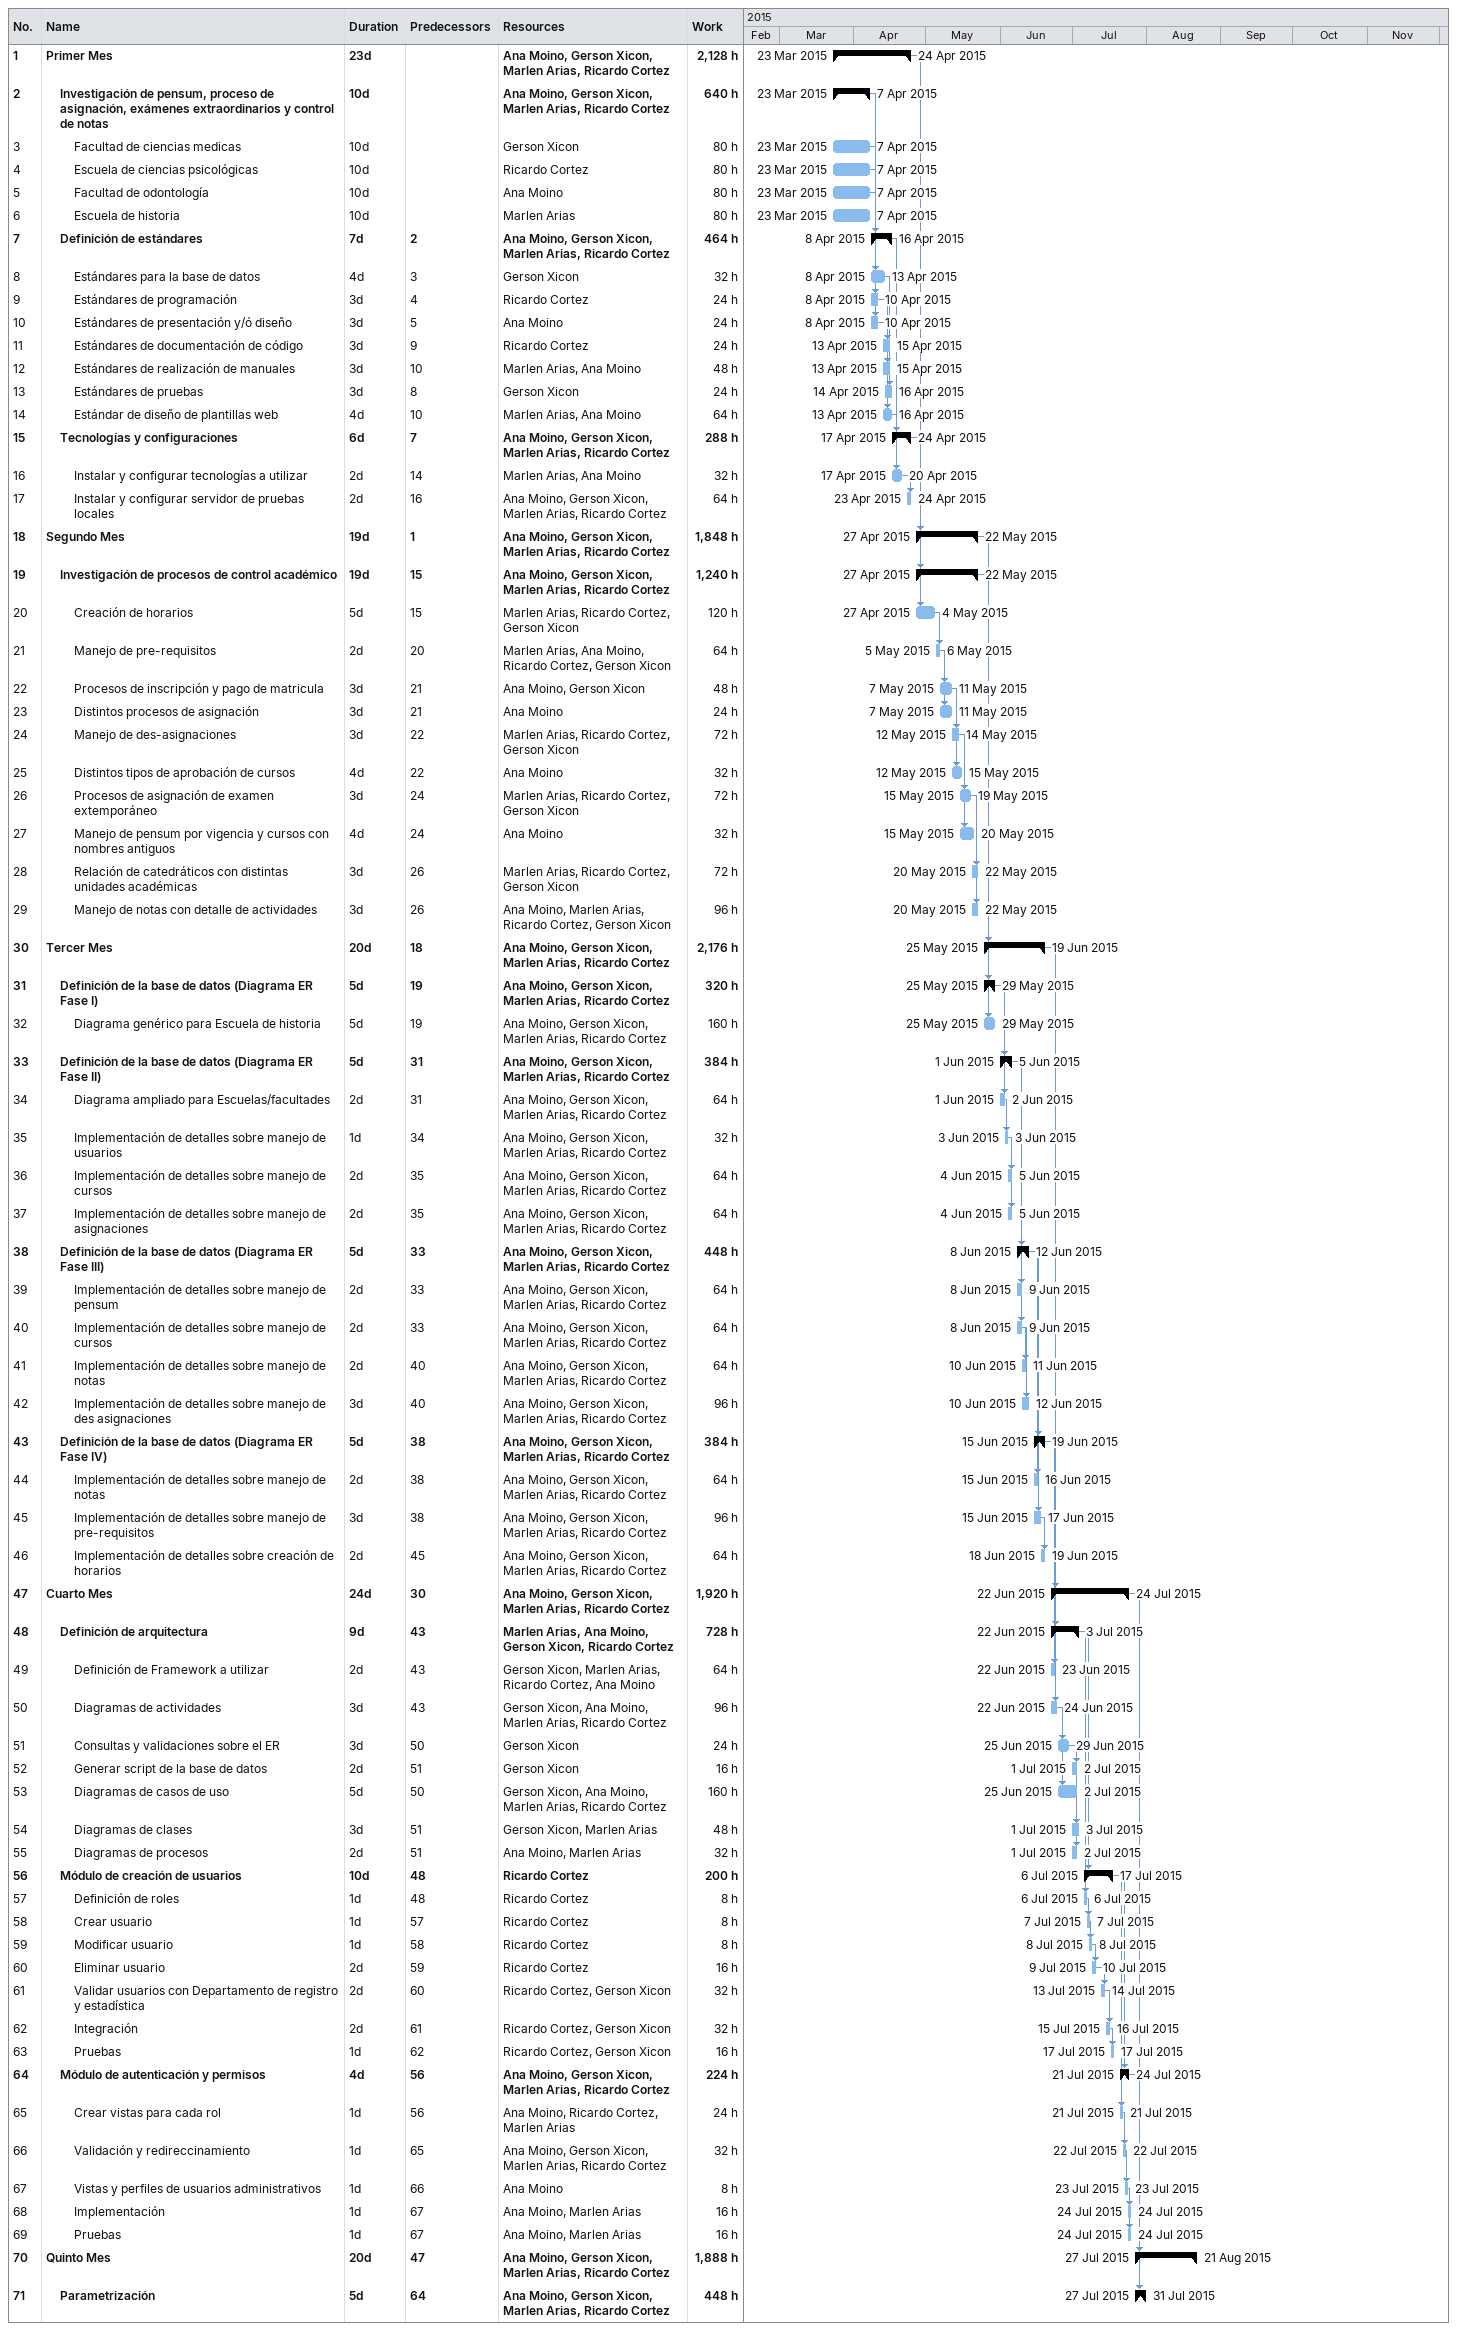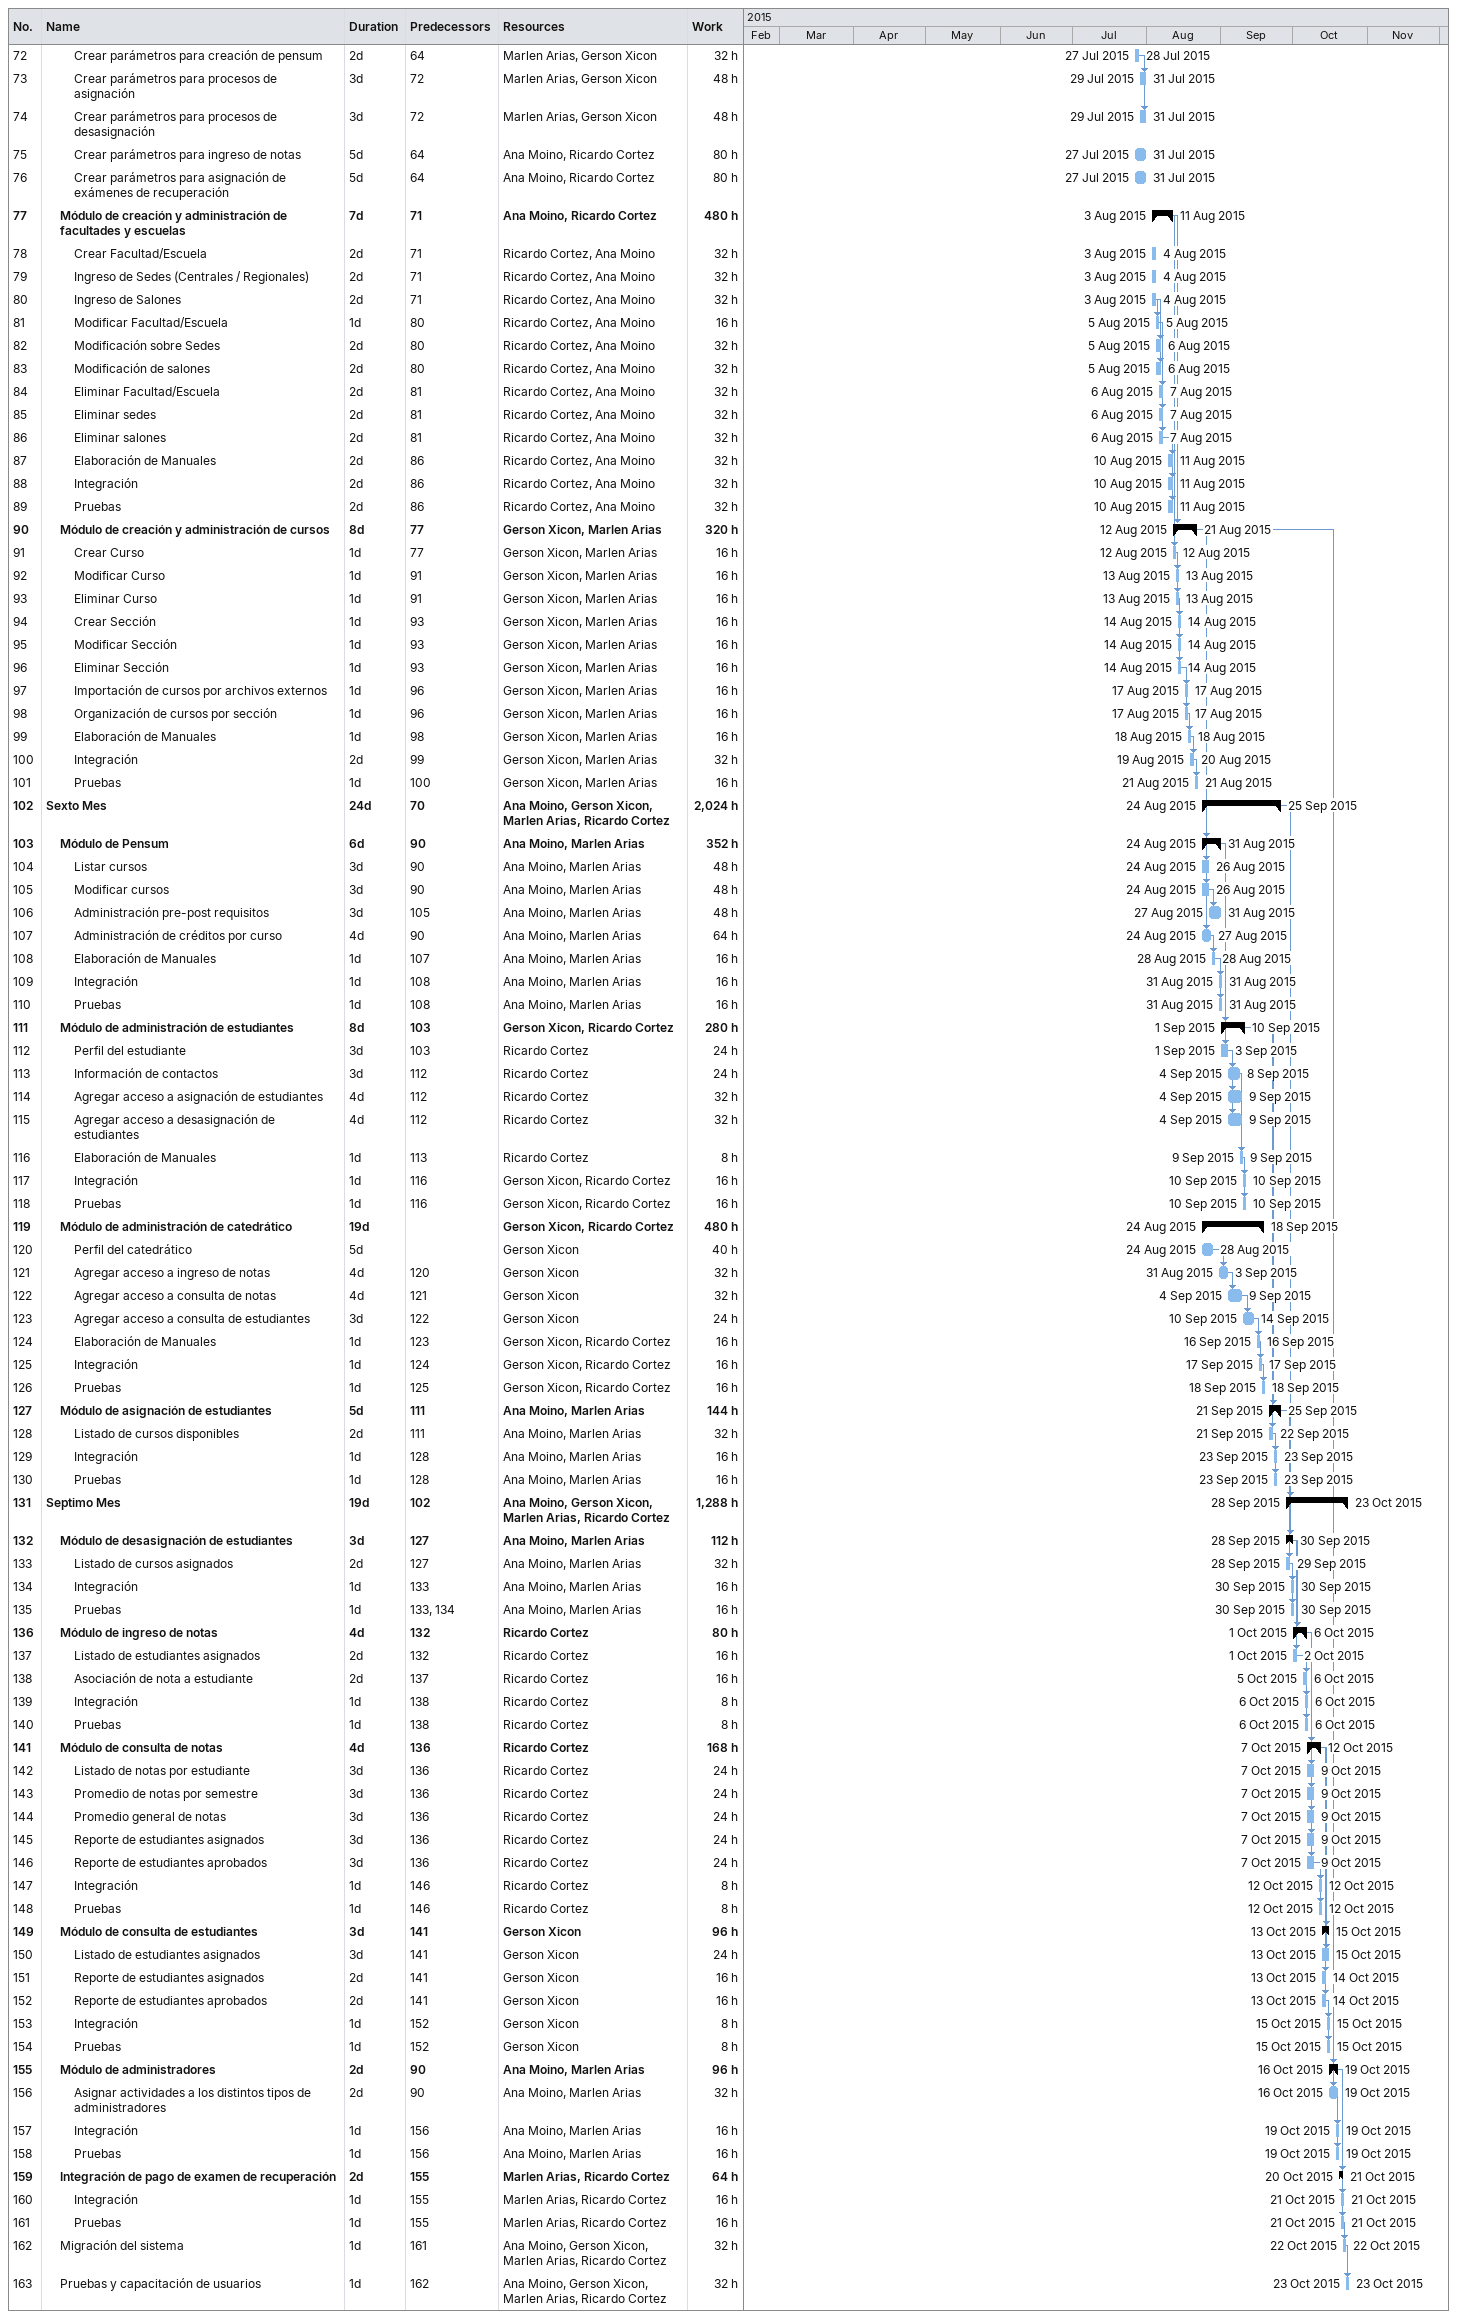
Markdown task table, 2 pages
| ID | Level | Task | Duration | Start | Finish | Predecessors | Resources | Work (h) |
|---|---|---|---|---|---|---|---|---|
| 1 | 1 | **Primer Mes** | 23d | 2015-03-23 | 2015-04-24 |  | Ana Moino, Gerson Xicon, Marlen Arias, Ricardo Cortez | 2128 |
| 2 | 2 | **Investigación de pensum, proceso de asignación, exámenes extraordinarios y control de notas** | 10d | 2015-03-23 | 2015-04-07 |  | Ana Moino, Gerson Xicon, Marlen Arias, Ricardo Cortez | 640 |
| 3 | 3 | Facultad de ciencias medicas | 10d | 2015-03-23 | 2015-04-07 |  | Gerson Xicon | 80 |
| 4 | 3 | Escuela de ciencias psicológicas | 10d | 2015-03-23 | 2015-04-07 |  | Ricardo Cortez | 80 |
| 5 | 3 | Facultad de odontología | 10d | 2015-03-23 | 2015-04-07 |  | Ana Moino | 80 |
| 6 | 3 | Escuela de historia | 10d | 2015-03-23 | 2015-04-07 |  | Marlen Arias | 80 |
| 7 | 2 | **Definición de estándares** | 7d | 2015-04-08 | 2015-04-16 | 2 | Ana Moino, Gerson Xicon, Marlen Arias, Ricardo Cortez | 464 |
| 8 | 3 | Estándares para la base de datos | 4d | 2015-04-08 | 2015-04-13 | 3 | Gerson Xicon | 32 |
| 9 | 3 | Estándares de programación | 3d | 2015-04-08 | 2015-04-10 | 4 | Ricardo Cortez | 24 |
| 10 | 3 | Estándares de presentación y/ó diseño | 3d | 2015-04-08 | 2015-04-10 | 5 | Ana Moino | 24 |
| 11 | 3 | Estándares de documentación de código | 3d | 2015-04-13 | 2015-04-15 | 9 | Ricardo Cortez | 24 |
| 12 | 3 | Estándares de realización de manuales | 3d | 2015-04-13 | 2015-04-15 | 10 | Marlen Arias, Ana Moino | 48 |
| 13 | 3 | Estándares de pruebas | 3d | 2015-04-14 | 2015-04-16 | 8 | Gerson Xicon | 24 |
| 14 | 3 | Estándar de diseño de plantillas web | 4d | 2015-04-13 | 2015-04-16 | 10 | Marlen Arias, Ana Moino | 64 |
| 15 | 2 | **Tecnologías y configuraciones** | 6d | 2015-04-17 | 2015-04-24 | 7 | Ana Moino, Gerson Xicon, Marlen Arias, Ricardo Cortez | 288 |
| 16 | 3 | Instalar y configurar tecnologías a utilizar | 2d | 2015-04-17 | 2015-04-20 | 14 | Marlen Arias, Ana Moino | 32 |
| 17 | 3 | Instalar y configurar servidor de pruebas locales | 2d | 2015-04-23 | 2015-04-24 | 16 | Ana Moino, Gerson Xicon, Marlen Arias, Ricardo Cortez | 64 |
| 18 | 1 | **Segundo Mes** | 19d | 2015-04-27 | 2015-05-22 | 1 | Ana Moino, Gerson Xicon, Marlen Arias, Ricardo Cortez | 1848 |
| 19 | 2 | **Investigación de procesos de control académico** | 19d | 2015-04-27 | 2015-05-22 | 15 | Ana Moino, Gerson Xicon, Marlen Arias, Ricardo Cortez | 1240 |
| 20 | 3 | Creación de horarios | 5d | 2015-04-27 | 2015-05-04 | 15 | Marlen Arias, Ricardo Cortez, Gerson Xicon | 120 |
| 21 | 3 | Manejo de pre-requisitos | 2d | 2015-05-05 | 2015-05-06 | 20 | Marlen Arias, Ana Moino, Ricardo Cortez, Gerson Xicon | 64 |
| 22 | 3 | Procesos de inscripción y pago de matricula | 3d | 2015-05-07 | 2015-05-11 | 21 | Ana Moino, Gerson Xicon | 48 |
| 23 | 3 | Distintos procesos de asignación | 3d | 2015-05-07 | 2015-05-11 | 21 | Ana Moino | 24 |
| 24 | 3 | Manejo de des-asignaciones | 3d | 2015-05-12 | 2015-05-14 | 22 | Marlen Arias, Ricardo Cortez, Gerson Xicon | 72 |
| 25 | 3 | Distintos tipos de aprobación de cursos | 4d | 2015-05-12 | 2015-05-15 | 22 | Ana Moino | 32 |
| 26 | 3 | Procesos de asignación de examen extemporáneo | 3d | 2015-05-15 | 2015-05-19 | 24 | Marlen Arias, Ricardo Cortez, Gerson Xicon | 72 |
| 27 | 3 | Manejo de pensum por vigencia y cursos con nombres antiguos | 4d | 2015-05-15 | 2015-05-20 | 24 | Ana Moino | 32 |
| 28 | 3 | Relación de catedráticos con distintas unidades académicas | 3d | 2015-05-20 | 2015-05-22 | 26 | Marlen Arias, Ricardo Cortez, Gerson Xicon | 72 |
| 29 | 3 | Manejo de notas con detalle de actividades | 3d | 2015-05-20 | 2015-05-22 | 26 | Ana Moino, Marlen Arias, Ricardo Cortez, Gerson Xicon | 96 |
| 30 | 1 | **Tercer Mes** | 20d | 2015-05-25 | 2015-06-19 | 18 | Ana Moino, Gerson Xicon, Marlen Arias, Ricardo Cortez | 2176 |
| 31 | 2 | **Definición de la base de datos (Diagrama ER Fase I)** | 5d | 2015-05-25 | 2015-05-29 | 19 | Ana Moino, Gerson Xicon, Marlen Arias, Ricardo Cortez | 320 |
| 32 | 3 | Diagrama genérico para Escuela de historia | 5d | 2015-05-25 | 2015-05-29 | 19 | Ana Moino, Gerson Xicon, Marlen Arias, Ricardo Cortez | 160 |
| 33 | 2 | **Definición de la base de datos (Diagrama ER Fase II)** | 5d | 2015-06-01 | 2015-06-05 | 31 | Ana Moino, Gerson Xicon, Marlen Arias, Ricardo Cortez | 384 |
| 34 | 3 | Diagrama ampliado para Escuelas/facultades | 2d | 2015-06-01 | 2015-06-02 | 31 | Ana Moino, Gerson Xicon, Marlen Arias, Ricardo Cortez | 64 |
| 35 | 3 | Implementación de detalles sobre manejo de usuarios | 1d | 2015-06-03 | 2015-06-03 | 34 | Ana Moino, Gerson Xicon, Marlen Arias, Ricardo Cortez | 32 |
| 36 | 3 | Implementación de detalles sobre manejo de cursos | 2d | 2015-06-04 | 2015-06-05 | 35 | Ana Moino, Gerson Xicon, Marlen Arias, Ricardo Cortez | 64 |
| 37 | 3 | Implementación de detalles sobre manejo de asignaciones | 2d | 2015-06-04 | 2015-06-05 | 35 | Ana Moino, Gerson Xicon, Marlen Arias, Ricardo Cortez | 64 |
| 38 | 2 | **Definición de la base de datos (Diagrama ER Fase III)** | 5d | 2015-06-08 | 2015-06-12 | 33 | Ana Moino, Gerson Xicon, Marlen Arias, Ricardo Cortez | 448 |
| 39 | 3 | Implementación de detalles sobre manejo de pensum | 2d | 2015-06-08 | 2015-06-09 | 33 | Ana Moino, Gerson Xicon, Marlen Arias, Ricardo Cortez | 64 |
| 40 | 3 | Implementación de detalles sobre manejo de cursos | 2d | 2015-06-08 | 2015-06-09 | 33 | Ana Moino, Gerson Xicon, Marlen Arias, Ricardo Cortez | 64 |
| 41 | 3 | Implementación de detalles sobre manejo de notas | 2d | 2015-06-10 | 2015-06-11 | 40 | Ana Moino, Gerson Xicon, Marlen Arias, Ricardo Cortez | 64 |
| 42 | 3 | Implementación de detalles sobre manejo de des asignaciones | 3d | 2015-06-10 | 2015-06-12 | 40 | Ana Moino, Gerson Xicon, Marlen Arias, Ricardo Cortez | 96 |
| 43 | 2 | **Definición de la base de datos (Diagrama ER Fase IV)** | 5d | 2015-06-15 | 2015-06-19 | 38 | Ana Moino, Gerson Xicon, Marlen Arias, Ricardo Cortez | 384 |
| 44 | 3 | Implementación de detalles sobre manejo de notas | 2d | 2015-06-15 | 2015-06-16 | 38 | Ana Moino, Gerson Xicon, Marlen Arias, Ricardo Cortez | 64 |
| 45 | 3 | Implementación de detalles sobre manejo de pre-requisitos | 3d | 2015-06-15 | 2015-06-17 | 38 | Ana Moino, Gerson Xicon, Marlen Arias, Ricardo Cortez | 96 |
| 46 | 3 | Implementación de detalles sobre creación de horarios | 2d | 2015-06-18 | 2015-06-19 | 45 | Ana Moino, Gerson Xicon, Marlen Arias, Ricardo Cortez | 64 |
| 47 | 1 | **Cuarto Mes** | 24d | 2015-06-22 | 2015-07-24 | 30 | Ana Moino, Gerson Xicon, Marlen Arias, Ricardo Cortez | 1920 |
| 48 | 2 | **Definición de arquitectura** | 9d | 2015-06-22 | 2015-07-03 | 43 | Marlen Arias, Ana Moino, Gerson Xicon, Ricardo Cortez | 728 |
| 49 | 3 | Definición de Framework a utilizar | 2d | 2015-06-22 | 2015-06-23 | 43 | Gerson Xicon, Marlen Arias, Ricardo Cortez, Ana Moino | 64 |
| 50 | 3 | Diagramas de actividades | 3d | 2015-06-22 | 2015-06-24 | 43 | Gerson Xicon, Ana Moino, Marlen Arias, Ricardo Cortez | 96 |
| 51 | 3 | Consultas y validaciones sobre el ER | 3d | 2015-06-25 | 2015-06-29 | 50 | Gerson Xicon | 24 |
| 52 | 3 | Generar script de la base de datos | 2d | 2015-07-01 | 2015-07-02 | 51 | Gerson Xicon | 16 |
| 53 | 3 | Diagramas de casos de uso | 5d | 2015-06-25 | 2015-07-02 | 50 | Gerson Xicon, Ana Moino, Marlen Arias, Ricardo Cortez | 160 |
| 54 | 3 | Diagramas de clases | 3d | 2015-07-01 | 2015-07-03 | 51 | Gerson Xicon, Marlen Arias | 48 |
| 55 | 3 | Diagramas de procesos | 2d | 2015-07-01 | 2015-07-02 | 51 | Ana Moino, Marlen Arias | 32 |
| 56 | 2 | **Módulo de creación de usuarios** | 10d | 2015-07-06 | 2015-07-17 | 48 | Ricardo Cortez | 200 |
| 57 | 3 | Definición de roles | 1d | 2015-07-06 | 2015-07-06 | 48 | Ricardo Cortez | 8 |
| 58 | 3 | Crear usuario | 1d | 2015-07-07 | 2015-07-07 | 57 | Ricardo Cortez | 8 |
| 59 | 3 | Modificar usuario | 1d | 2015-07-08 | 2015-07-08 | 58 | Ricardo Cortez | 8 |
| 60 | 3 | Eliminar usuario | 2d | 2015-07-09 | 2015-07-10 | 59 | Ricardo Cortez | 16 |
| 61 | 3 | Validar usuarios con Departamento de registro y estadística | 2d | 2015-07-13 | 2015-07-14 | 60 | Ricardo Cortez, Gerson Xicon | 32 |
| 62 | 3 | Integración | 2d | 2015-07-15 | 2015-07-16 | 61 | Ricardo Cortez, Gerson Xicon | 32 |
| 63 | 3 | Pruebas | 1d | 2015-07-17 | 2015-07-17 | 62 | Ricardo Cortez, Gerson Xicon | 16 |
| 64 | 2 | **Módulo de autenticación y permisos** | 4d | 2015-07-21 | 2015-07-24 | 56 | Ana Moino, Gerson Xicon, Marlen Arias, Ricardo Cortez | 224 |
| 65 | 3 | Crear vistas para cada rol | 1d | 2015-07-21 | 2015-07-21 | 56 | Ana Moino, Ricardo Cortez, Marlen Arias | 24 |
| 66 | 3 | Validación y redireccinamiento | 1d | 2015-07-22 | 2015-07-22 | 65 | Ana Moino, Gerson Xicon, Marlen Arias, Ricardo Cortez | 32 |
| 67 | 3 | Vistas y perfiles de usuarios administrativos | 1d | 2015-07-23 | 2015-07-23 | 66 | Ana Moino | 8 |
| 68 | 3 | Implementación | 1d | 2015-07-24 | 2015-07-24 | 67 | Ana Moino, Marlen Arias | 16 |
| 69 | 3 | Pruebas | 1d | 2015-07-24 | 2015-07-24 | 67 | Ana Moino, Marlen Arias | 16 |
| 70 | 1 | **Quinto Mes** | 20d | 2015-07-27 | 2015-08-21 | 47 | Ana Moino, Gerson Xicon, Marlen Arias, Ricardo Cortez | 1888 |
| 71 | 2 | **Parametrización** | 5d | 2015-07-27 | 2015-07-31 | 64 | Ana Moino, Gerson Xicon, Marlen Arias, Ricardo Cortez | 448 |
| 72 | 3 | Crear parámetros para creación de pensum | 2d | 2015-07-27 | 2015-07-28 | 64 | Marlen Arias, Gerson Xicon | 32 |
| 73 | 3 | Crear parámetros para procesos de asignación | 3d | 2015-07-29 | 2015-07-31 | 72 | Marlen Arias, Gerson Xicon | 48 |
| 74 | 3 | Crear parámetros para procesos de desasignación | 3d | 2015-07-29 | 2015-07-31 | 72 | Marlen Arias, Gerson Xicon | 48 |
| 75 | 3 | Crear parámetros para ingreso de notas | 5d | 2015-07-27 | 2015-07-31 | 64 | Ana Moino, Ricardo Cortez | 80 |
| 76 | 3 | Crear parámetros para asignación de exámenes de recuperación | 5d | 2015-07-27 | 2015-07-31 | 64 | Ana Moino, Ricardo Cortez | 80 |
| 77 | 2 | **Módulo de creación y administración de facultades y escuelas** | 7d | 2015-08-03 | 2015-08-11 | 71 | Ana Moino, Ricardo Cortez | 480 |
| 78 | 3 | Crear Facultad/Escuela | 2d | 2015-08-03 | 2015-08-04 | 71 | Ricardo Cortez, Ana Moino | 32 |
| 79 | 3 | Ingreso de Sedes (Centrales / Regionales) | 2d | 2015-08-03 | 2015-08-04 | 71 | Ricardo Cortez, Ana Moino | 32 |
| 80 | 3 | Ingreso de Salones | 2d | 2015-08-03 | 2015-08-04 | 71 | Ricardo Cortez, Ana Moino | 32 |
| 81 | 3 | Modificar Facultad/Escuela | 1d | 2015-08-05 | 2015-08-05 | 80 | Ricardo Cortez, Ana Moino | 16 |
| 82 | 3 | Modificación sobre Sedes | 2d | 2015-08-05 | 2015-08-06 | 80 | Ricardo Cortez, Ana Moino | 32 |
| 83 | 3 | Modificación de salones | 2d | 2015-08-05 | 2015-08-06 | 80 | Ricardo Cortez, Ana Moino | 32 |
| 84 | 3 | Eliminar Facultad/Escuela | 2d | 2015-08-06 | 2015-08-07 | 81 | Ricardo Cortez, Ana Moino | 32 |
| 85 | 3 | Eliminar sedes | 2d | 2015-08-06 | 2015-08-07 | 81 | Ricardo Cortez, Ana Moino | 32 |
| 86 | 3 | Eliminar salones | 2d | 2015-08-06 | 2015-08-07 | 81 | Ricardo Cortez, Ana Moino | 32 |
| 87 | 3 | Elaboración de Manuales | 2d | 2015-08-10 | 2015-08-11 | 86 | Ricardo Cortez, Ana Moino | 32 |
| 88 | 3 | Integración | 2d | 2015-08-10 | 2015-08-11 | 86 | Ricardo Cortez, Ana Moino | 32 |
| 89 | 3 | Pruebas | 2d | 2015-08-10 | 2015-08-11 | 86 | Ricardo Cortez, Ana Moino | 32 |
| 90 | 2 | **Módulo de creación y administración de cursos** | 8d | 2015-08-12 | 2015-08-21 | 77 | Gerson Xicon, Marlen Arias | 320 |
| 91 | 3 | Crear Curso | 1d | 2015-08-12 | 2015-08-12 | 77 | Gerson Xicon, Marlen Arias | 16 |
| 92 | 3 | Modificar Curso | 1d | 2015-08-13 | 2015-08-13 | 91 | Gerson Xicon, Marlen Arias | 16 |
| 93 | 3 | Eliminar Curso | 1d | 2015-08-13 | 2015-08-13 | 91 | Gerson Xicon, Marlen Arias | 16 |
| 94 | 3 | Crear Sección | 1d | 2015-08-14 | 2015-08-14 | 93 | Gerson Xicon, Marlen Arias | 16 |
| 95 | 3 | Modificar Sección | 1d | 2015-08-14 | 2015-08-14 | 93 | Gerson Xicon, Marlen Arias | 16 |
| 96 | 3 | Eliminar Sección | 1d | 2015-08-14 | 2015-08-14 | 93 | Gerson Xicon, Marlen Arias | 16 |
| 97 | 3 | Importación de cursos por archivos externos | 1d | 2015-08-17 | 2015-08-17 | 96 | Gerson Xicon, Marlen Arias | 16 |
| 98 | 3 | Organización de cursos por sección | 1d | 2015-08-17 | 2015-08-17 | 96 | Gerson Xicon, Marlen Arias | 16 |
| 99 | 3 | Elaboración de Manuales | 1d | 2015-08-18 | 2015-08-18 | 98 | Gerson Xicon, Marlen Arias | 16 |
| 100 | 3 | Integración | 2d | 2015-08-19 | 2015-08-20 | 99 | Gerson Xicon, Marlen Arias | 32 |
| 101 | 3 | Pruebas | 1d | 2015-08-21 | 2015-08-21 | 100 | Gerson Xicon, Marlen Arias | 16 |
| 102 | 1 | **Sexto Mes** | 24d | 2015-08-24 | 2015-09-25 | 70 | Ana Moino, Gerson Xicon, Marlen Arias, Ricardo Cortez | 2024 |
| 103 | 2 | **Módulo de Pensum** | 6d | 2015-08-24 | 2015-08-31 | 90 | Ana Moino, Marlen Arias | 352 |
| 104 | 3 | Listar cursos | 3d | 2015-08-24 | 2015-08-26 | 90 | Ana Moino, Marlen Arias | 48 |
| 105 | 3 | Modificar cursos | 3d | 2015-08-24 | 2015-08-26 | 90 | Ana Moino, Marlen Arias | 48 |
| 106 | 3 | Administración pre-post requisitos | 3d | 2015-08-27 | 2015-08-31 | 105 | Ana Moino, Marlen Arias | 48 |
| 107 | 3 | Administración de créditos por curso | 4d | 2015-08-24 | 2015-08-27 | 90 | Ana Moino, Marlen Arias | 64 |
| 108 | 3 | Elaboración de Manuales | 1d | 2015-08-28 | 2015-08-28 | 107 | Ana Moino, Marlen Arias | 16 |
| 109 | 3 | Integración | 1d | 2015-08-31 | 2015-08-31 | 108 | Ana Moino, Marlen Arias | 16 |
| 110 | 3 | Pruebas | 1d | 2015-08-31 | 2015-08-31 | 108 | Ana Moino, Marlen Arias | 16 |
| 111 | 2 | **Módulo de administración de estudiantes** | 8d | 2015-09-01 | 2015-09-10 | 103 | Gerson Xicon, Ricardo Cortez | 280 |
| 112 | 3 | Perfil del estudiante | 3d | 2015-09-01 | 2015-09-03 | 103 | Ricardo Cortez | 24 |
| 113 | 3 | Información de contactos | 3d | 2015-09-04 | 2015-09-08 | 112 | Ricardo Cortez | 24 |
| 114 | 3 | Agregar acceso a asignación de estudiantes | 4d | 2015-09-04 | 2015-09-09 | 112 | Ricardo Cortez | 32 |
| 115 | 3 | Agregar acceso a desasignación de estudiantes | 4d | 2015-09-04 | 2015-09-09 | 112 | Ricardo Cortez | 32 |
| 116 | 3 | Elaboración de Manuales | 1d | 2015-09-09 | 2015-09-09 | 113 | Ricardo Cortez | 8 |
| 117 | 3 | Integración | 1d | 2015-09-10 | 2015-09-10 | 116 | Gerson Xicon, Ricardo Cortez | 16 |
| 118 | 3 | Pruebas | 1d | 2015-09-10 | 2015-09-10 | 116 | Gerson Xicon, Ricardo Cortez | 16 |
| 119 | 2 | **Módulo de administración de catedrático** | 19d | 2015-08-24 | 2015-09-18 |  | Gerson Xicon, Ricardo Cortez | 480 |
| 120 | 3 | Perfil del catedrático | 5d | 2015-08-24 | 2015-08-28 |  | Gerson Xicon | 40 |
| 121 | 3 | Agregar acceso a ingreso de notas | 4d | 2015-08-31 | 2015-09-03 | 120 | Gerson Xicon | 32 |
| 122 | 3 | Agregar acceso a consulta de notas | 4d | 2015-09-04 | 2015-09-09 | 121 | Gerson Xicon | 32 |
| 123 | 3 | Agregar acceso a consulta de estudiantes | 3d | 2015-09-10 | 2015-09-14 | 122 | Gerson Xicon | 24 |
| 124 | 3 | Elaboración de Manuales | 1d | 2015-09-16 | 2015-09-16 | 123 | Gerson Xicon, Ricardo Cortez | 16 |
| 125 | 3 | Integración | 1d | 2015-09-17 | 2015-09-17 | 124 | Gerson Xicon, Ricardo Cortez | 16 |
| 126 | 3 | Pruebas | 1d | 2015-09-18 | 2015-09-18 | 125 | Gerson Xicon, Ricardo Cortez | 16 |
| 127 | 2 | **Módulo de asignación de estudiantes** | 5d | 2015-09-21 | 2015-09-25 | 111 | Ana Moino, Marlen Arias | 144 |
| 128 | 3 | Listado de cursos disponibles | 2d | 2015-09-21 | 2015-09-22 | 111 | Ana Moino, Marlen Arias | 32 |
| 129 | 3 | Integración | 1d | 2015-09-23 | 2015-09-23 | 128 | Ana Moino, Marlen Arias | 16 |
| 130 | 3 | Pruebas | 1d | 2015-09-23 | 2015-09-23 | 128 | Ana Moino, Marlen Arias | 16 |
| 131 | 1 | **Septimo Mes** | 19d | 2015-09-28 | 2015-10-23 | 102 | Ana Moino, Gerson Xicon, Marlen Arias, Ricardo Cortez | 1288 |
| 132 | 2 | **Módulo de desasignación de estudiantes** | 3d | 2015-09-28 | 2015-09-30 | 127 | Ana Moino, Marlen Arias | 112 |
| 133 | 3 | Listado de cursos asignados | 2d | 2015-09-28 | 2015-09-29 | 127 | Ana Moino, Marlen Arias | 32 |
| 134 | 3 | Integración | 1d | 2015-09-30 | 2015-09-30 | 133 | Ana Moino, Marlen Arias | 16 |
| 135 | 3 | Pruebas | 1d | 2015-09-30 | 2015-09-30 | 133, 134 | Ana Moino, Marlen Arias | 16 |
| 136 | 2 | **Módulo de ingreso de notas** | 4d | 2015-10-01 | 2015-10-06 | 132 | Ricardo Cortez | 80 |
| 137 | 3 | Listado de estudiantes asignados | 2d | 2015-10-01 | 2015-10-02 | 132 | Ricardo Cortez | 16 |
| 138 | 3 | Asociación de nota a estudiante | 2d | 2015-10-05 | 2015-10-06 | 137 | Ricardo Cortez | 16 |
| 139 | 3 | Integración | 1d | 2015-10-06 | 2015-10-06 | 138 | Ricardo Cortez | 8 |
| 140 | 3 | Pruebas | 1d | 2015-10-06 | 2015-10-06 | 138 | Ricardo Cortez | 8 |
| 141 | 2 | **Módulo de consulta de notas** | 4d | 2015-10-07 | 2015-10-12 | 136 | Ricardo Cortez | 168 |
| 142 | 3 | Listado de notas por estudiante | 3d | 2015-10-07 | 2015-10-09 | 136 | Ricardo Cortez | 24 |
| 143 | 3 | Promedio de notas por semestre | 3d | 2015-10-07 | 2015-10-09 | 136 | Ricardo Cortez | 24 |
| 144 | 3 | Promedio general de notas | 3d | 2015-10-07 | 2015-10-09 | 136 | Ricardo Cortez | 24 |
| 145 | 3 | Reporte de estudiantes asignados | 3d | 2015-10-07 | 2015-10-09 | 136 | Ricardo Cortez | 24 |
| 146 | 3 | Reporte de estudiantes aprobados | 3d | 2015-10-07 | 2015-10-09 | 136 | Ricardo Cortez | 24 |
| 147 | 3 | Integración | 1d | 2015-10-12 | 2015-10-12 | 146 | Ricardo Cortez | 8 |
| 148 | 3 | Pruebas | 1d | 2015-10-12 | 2015-10-12 | 146 | Ricardo Cortez | 8 |
| 149 | 2 | **Módulo de consulta de estudiantes** | 3d | 2015-10-13 | 2015-10-15 | 141 | Gerson Xicon | 96 |
| 150 | 3 | Listado de estudiantes asignados | 3d | 2015-10-13 | 2015-10-15 | 141 | Gerson Xicon | 24 |
| 151 | 3 | Reporte de estudiantes asignados | 2d | 2015-10-13 | 2015-10-14 | 141 | Gerson Xicon | 16 |
| 152 | 3 | Reporte de estudiantes aprobados | 2d | 2015-10-13 | 2015-10-14 | 141 | Gerson Xicon | 16 |
| 153 | 3 | Integración | 1d | 2015-10-15 | 2015-10-15 | 152 | Gerson Xicon | 8 |
| 154 | 3 | Pruebas | 1d | 2015-10-15 | 2015-10-15 | 152 | Gerson Xicon | 8 |
| 155 | 2 | **Módulo de administradores** | 2d | 2015-10-16 | 2015-10-19 | 90 | Ana Moino, Marlen Arias | 96 |
| 156 | 3 | Asignar actividades a los distintos tipos de administradores | 2d | 2015-10-16 | 2015-10-19 | 90 | Ana Moino, Marlen Arias | 32 |
| 157 | 3 | Integración | 1d | 2015-10-19 | 2015-10-19 | 156 | Ana Moino, Marlen Arias | 16 |
| 158 | 3 | Pruebas | 1d | 2015-10-19 | 2015-10-19 | 156 | Ana Moino, Marlen Arias | 16 |
| 159 | 2 | **Integración de pago de examen de recuperación** | 2d | 2015-10-20 | 2015-10-21 | 155 | Marlen Arias, Ricardo Cortez | 64 |
| 160 | 3 | Integración | 1d | 2015-10-21 | 2015-10-21 | 155 | Marlen Arias, Ricardo Cortez | 16 |
| 161 | 3 | Pruebas | 1d | 2015-10-21 | 2015-10-21 | 155 | Marlen Arias, Ricardo Cortez | 16 |
| 162 | 2 | Migración del sistema | 1d | 2015-10-22 | 2015-10-22 | 161 | Ana Moino, Gerson Xicon, Marlen Arias, Ricardo Cortez | 32 |
| 163 | 2 | Pruebas y capacitación de usuarios | 1d | 2015-10-23 | 2015-10-23 | 162 | Ana Moino, Gerson Xicon, Marlen Arias, Ricardo Cortez | 32 |
